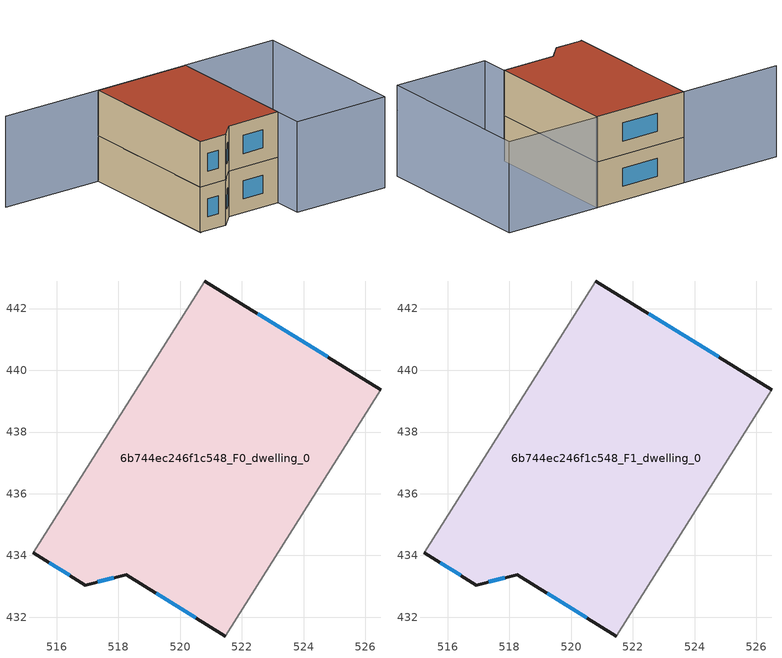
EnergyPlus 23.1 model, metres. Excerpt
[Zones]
6b744ec246f1c548_F0_dwelling_0
 floor ground (EU_floor_Construction): 526.5,439.37 521.47,431.39 518.25,433.38 516.93,433.04 515.25,434.08 520.8,442.89 z0
 wall outside (EU_wall_Construction): 526.5,439.37 520.8,442.89 / 515.25,434.08 516.93,433.04 518.25,433.38 521.47,431.39 z0:3
 wall adiabatic (EU_wall_Construction): 520.8,442.89 515.25,434.08 / 521.47,431.39 526.5,439.37 z0:3
 window (EU_Window_Construction): 524.78,440.43 522.51,441.83 / 519.22,432.78 520.5,431.99 / 517.33,433.14 517.86,433.28 / 515.75,433.77 516.43,433.36 z0.9:2.1
6b744ec246f1c548_F1_dwelling_0
 floor to 6b744ec246f1c548_F0_dwelling_0 (EU_floor_Construction): 526.5,439.37 521.47,431.39 518.25,433.38 516.93,433.04 515.25,434.08 520.8,442.89 z3
 wall outside (EU_wall_Construction): 526.5,439.37 520.8,442.89 / 515.25,434.08 516.93,433.04 518.25,433.38 521.47,431.39 z3:6
 wall adiabatic (EU_wall_Construction): 520.8,442.89 515.25,434.08 / 521.47,431.39 526.5,439.37 z3:6
 window (EU_Window_Construction): 524.78,440.43 522.51,441.83 / 519.22,432.78 520.5,431.99 / 517.33,433.14 517.86,433.28 / 515.75,433.77 516.43,433.36 z3.9:5.1
 roof outside (EU_roof_Construction): 521.47,431.39 526.5,439.37 520.8,442.89 515.25,434.08 516.93,433.04 518.25,433.38 z6
shading: 514.82,446.66 520.8,442.89 / 520.8,442.89 515.23,434.05 / 520.41,429.72 526.53,439.42 / 526.53,439.42 532.22,435.83 / 532.22,435.83 526.1,426.13 / 526.1,426.13 520.41,429.72 z0:6
[Building]
EU S2 Campaign: North Axis=0; Terrain=City; Solar Distribution=FullExterior
[Site:Location]
Montreal-Trudeau.Intl.AP: Latitude=45.4667; Longitude=-73.75; Time Zone=-5; Elevation=36
[SizingPeriod:WeatherFileDays]
AnnualSizingPeriod: Begin Month=1; Begin Day of Month=1; End Month=12; End Day of Month=31; Day of Week for Start Day=Monday; Use Weather File Daylight Saving Period=No; Use Weather File Rain and Snow Indicators=No
[MATERIAL]
EU_InternalMass_Material: Roughness=MediumRough; Thickness=0.1; Conductivity=1; Density=1800; Specific Heat=900; Thermal Absorptance=0.9; Solar Absorptance=0.7; Visible Absorptance=0.7
[MATERIAL:NOMASS] Roughness=MediumRough; Thermal Absorptance=0.9; Solar Absorptance=0.7; Visible Absorptance=0.7
Name | Thermal Resistance
EU_wall_NoMass | 2.24902
EU_roof_NoMass | 3.72064
EU_floor_NoMass | 1.73376
[WINDOWMATERIAL:SIMPLEGLAZINGSYSTEM]
EU_Window_SimpleGlazing: UFactor=2.7273; Solar Heat Gain Coefficient=0.7; Visible Transmittance=0.7
[CONSTRUCTION]
EU_wall_Construction: EU_wall_NoMass
EU_roof_Construction: EU_roof_NoMass
EU_floor_Construction: EU_floor_NoMass
EU_Window_Construction: EU_Window_SimpleGlazing
EU_InternalMass_Construction: EU_InternalMass_Material
[ZONE] Type=1; Multiplier=1; Ceiling Height=autocalculate; Floor Area=autocalculate; Part of Total Floor Area=Yes
Name | Volume
6b744ec246f1c548_F0_dwelling_0 | 196.812
6b744ec246f1c548_F1_dwelling_0 | 196.813
[INTERNALMASS] Construction=EU_InternalMass_Construction; Surface Area=65.6044
Name | Zone or ZoneList
6b744ec246f1c548_F0_dwelling_0_EU_InternalMass | 6b744ec246f1c548_F0_dwelling_0
6b744ec246f1c548_F1_dwelling_0_EU_InternalMass | 6b744ec246f1c548_F1_dwelling_0
[OTHEREQUIPMENT] Fuel Type=Electricity; Design Level Calculation Method=Watts/Area; Power per Zone Floor Area=1; Fraction Latent=0; Fraction Radiant=0; Fraction Lost=0; Carbon Dioxide Generation Rate=0; EndUse Subcategory=EU_Step8_InternalGains
Name | Zone or ZoneList or Space or SpaceList | Schedule
EU_Step8_InternalGain_6b744ec246f1c548_F0_dwelling_0_f000 | 6b744ec246f1c548_F0_dwelling_0 | EU_Step8_GainSchedule_6b744ec246f1c548_F0_dwelling_0_f000
EU_Step8_InternalGain_6b744ec246f1c548_F1_dwelling_0_f000 | 6b744ec246f1c548_F1_dwelling_0 | EU_Step8_GainSchedule_6b744ec246f1c548_F1_dwelling_0_f000
[ZONEVENTILATION:DESIGNFLOWRATE] Schedule=EU_AlwaysOn; Design Flow Rate Calculation Method=AirChanges/Hour; Air Changes per Hour=0.589449; Ventilation Type=Natural; Fan Pressure Rise=0; Fan Total Efficiency=1; Constant Term Coefficient=1; Temperature Term Coefficient=0; Velocity Term Coefficient=0; Velocity Squared Term Coefficient=0; Minimum Indoor Temperature=-100; Maximum Indoor Temperature=100; Delta Temperature=-100; Minimum Outdoor Temperature=-100; Maximum Outdoor Temperature=100; Maximum Wind Speed=40
Name | Zone or ZoneList or Space or SpaceList
EU_ConstantAir_6b744ec246f1c548_F0_dwelling_0 | 6b744ec246f1c548_F0_dwelling_0
EU_ConstantAir_6b744ec246f1c548_F1_dwelling_0 | 6b744ec246f1c548_F1_dwelling_0
[HVACTEMPLATE:THERMOSTAT] Constant Heating Setpoint=20; Constant Cooling Setpoint=50
EU_HeatOnly_6b744ec246f1c548_F0_dwelling_0; EU_HeatOnly_6b744ec246f1c548_F1_dwelling_0
[HVACTEMPLATE:ZONE:IDEALLOADSAIRSYSTEM] System Availability Schedule=EU_AlwaysOn; Maximum Heating Supply Air Temperature=50; Minimum Cooling Supply Air Temperature=13; Maximum Heating Supply Air Humidity Ratio=0.0156; Minimum Cooling Supply Air Humidity Ratio=0.0077; Heating Limit=NoLimit; Cooling Limit=NoLimit; Heating Availability Schedule=EU_AlwaysOn; Cooling Availability Schedule=EU_CoolingOff; Dehumidification Control Type=ConstantSensibleHeatRatio; Cooling Sensible Heat Ratio=0.7; Dehumidification Setpoint=60; Humidification Control Type=None; Humidification Setpoint=30; Outdoor Air Method=None; Outdoor Air Flow Rate per Person=0.00944; Outdoor Air Flow Rate per Zone Floor Area=0; Outdoor Air Flow Rate per Zone=0; Demand Controlled Ventilation Type=None; Outdoor Air Economizer Type=NoEconomizer; Heat Recovery Type=None; Sensible Heat Recovery Effectiveness=0.7; Latent Heat Recovery Effectiveness=0.65
Name | Template Thermostat
6b744ec246f1c548_F0_dwelling_0 | EU_HeatOnly_6b744ec246f1c548_F0_dwelling_0
6b744ec246f1c548_F1_dwelling_0 | EU_HeatOnly_6b744ec246f1c548_F1_dwelling_0
[SIZING:ZONE] Zone Cooling Design Supply Air Temperature Input Method=SupplyAirTemperature; Zone Cooling Design Supply Air Temperature=13; Zone Heating Design Supply Air Temperature Input Method=SupplyAirTemperature; Zone Heating Design Supply Air Temperature=50; Zone Cooling Design Supply Air Humidity Ratio=0.008; Zone Heating Design Supply Air Humidity Ratio=0.008; Cooling Design Air Flow Method=DesignDay; Cooling Design Air Flow Rate=0; Cooling Minimum Air Flow per Zone Floor Area=0.000762; Cooling Minimum Air Flow=0; Cooling Minimum Air Flow Fraction=0.2; Heating Design Air Flow Method=DesignDay; Heating Design Air Flow Rate=0; Heating Maximum Air Flow per Zone Floor Area=0.002032; Heating Maximum Air Flow=0.141576; Heating Maximum Air Flow Fraction=0.3; Account for Dedicated Outdoor Air System=No; Dedicated Outdoor Air System Control Strategy=NeutralSupplyAir; Dedicated Outdoor Air Low Setpoint Temperature for Design=autosize; Dedicated Outdoor Air High Setpoint Temperature for Design=autosize; Zone Load Sizing Method=Sensible Load Only No Latent Load; Zone Latent Cooling Design Supply Air Humidity Ratio Input Method=HumidityRatioDifference; Zone Cooling Design Supply Air Humidity Ratio Difference=0.005; Zone Latent Heating Design Supply Air Humidity Ratio Input Method=HumidityRatioDifference; Zone Humidification Design Supply Air Humidity Ratio Difference=0.005
6b744ec246f1c548_F0_dwelling_0; 6b744ec246f1c548_F1_dwelling_0
[SCHEDULE:CONSTANT]
Name | Hourly Value
EU_AlwaysOn | 1
EU_CoolingOff | 0
[SCHEDULE:FILE] Column Number=1; Rows to Skip at Top=0; Number of Hours of Data=8760; Column Separator=Comma; Interpolate to Timestep=No; Minutes per Item=60; Adjust Schedule for Daylight Savings=Yes
Name | File
EU_Step8_GainSchedule_6b744ec246f1c548_F0_dwelling_0_f000 | ../../schedules/6b744ec246f1c548/6b744ec246f1c548_F0_dwelling_0_f000_gain.csv
EU_Step8_GainSchedule_6b744ec246f1c548_F1_dwelling_0_f000 | ../../schedules/6b744ec246f1c548/6b744ec246f1c548_F1_dwelling_0_f000_gain.csv
